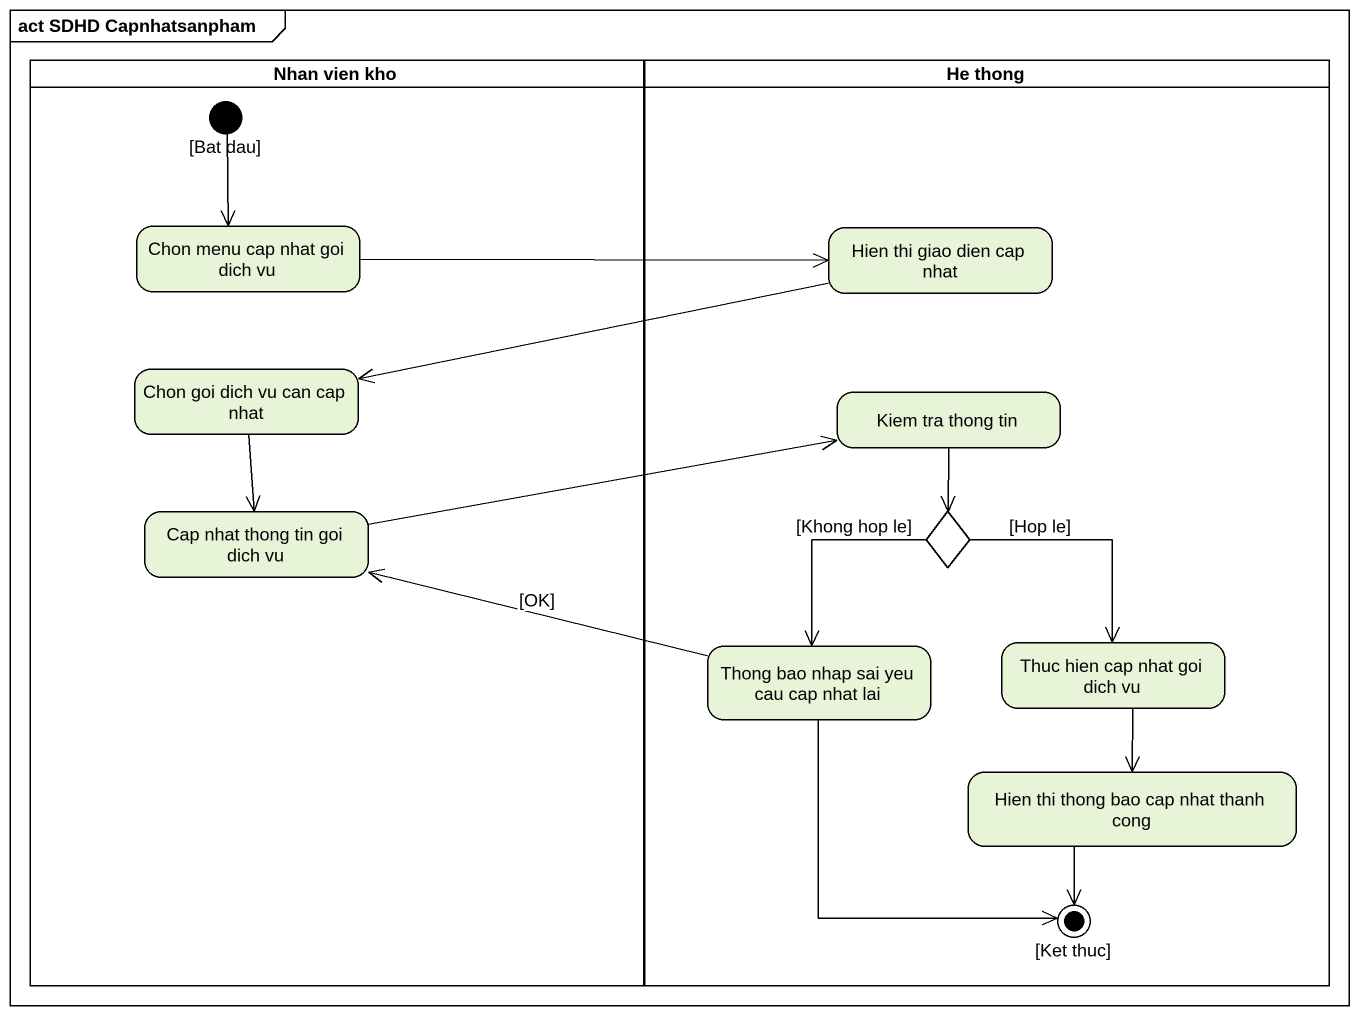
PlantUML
@startuml
mainframe act SDHD Capnhatsanpham
hide empty description
state "Nhan vien kho" as Nhan_vien_kho <<partition>> {
  state "[Bat dau]" as Bat_dau <<start>>
  state "Chon menu cap nhat goi dich vu" as Chon_menu_cap_nhat_goi_dich
  state "Chon goi dich vu can cap nhat" as Chon_goi_dich_vu_can_cap
  state "Cap nhat thong tin goi dich vu" as Cap_nhat_thong_tin_goi_dich
}
state "He thong" as He_thong <<partition>> {
  state "Hien thi giao dien cap nhat" as Hien_thi_giao_dien_cap_nhat
  state "Kiem tra thong tin" as Kiem_tra_thong_tin
  state choice1 <<choice>>
  state "Thong bao nhap sai yeu cau cap nhat lai" as Thong_bao_nhap_sai_yeu_cau
  state "Thuc hien cap nhat goi dich vu" as Thuc_hien_cap_nhat_goi_dich
  state "Hien thi thong bao cap nhat thanh cong" as Hien_thi_thong_bao_cap_nhat
  state "[Ket thuc]" as Ket_thuc <<end>>
}
Bat_dau --> Chon_menu_cap_nhat_goi_dich
Chon_menu_cap_nhat_goi_dich -right-> Hien_thi_giao_dien_cap_nhat
Hien_thi_giao_dien_cap_nhat -left-> Chon_goi_dich_vu_can_cap
Chon_goi_dich_vu_can_cap --> Cap_nhat_thong_tin_goi_dich
Kiem_tra_thong_tin --> choice1
Cap_nhat_thong_tin_goi_dich -right-> Kiem_tra_thong_tin
choice1 --> Thong_bao_nhap_sai_yeu_cau : [Khong hop le]
choice1 --> Thuc_hien_cap_nhat_goi_dich : [Hop le]
Thong_bao_nhap_sai_yeu_cau -left-> Cap_nhat_thong_tin_goi_dich : [OK]
Thong_bao_nhap_sai_yeu_cau --> Ket_thuc
Thuc_hien_cap_nhat_goi_dich --> Hien_thi_thong_bao_cap_nhat
Hien_thi_thong_bao_cap_nhat --> Ket_thuc
@enduml
